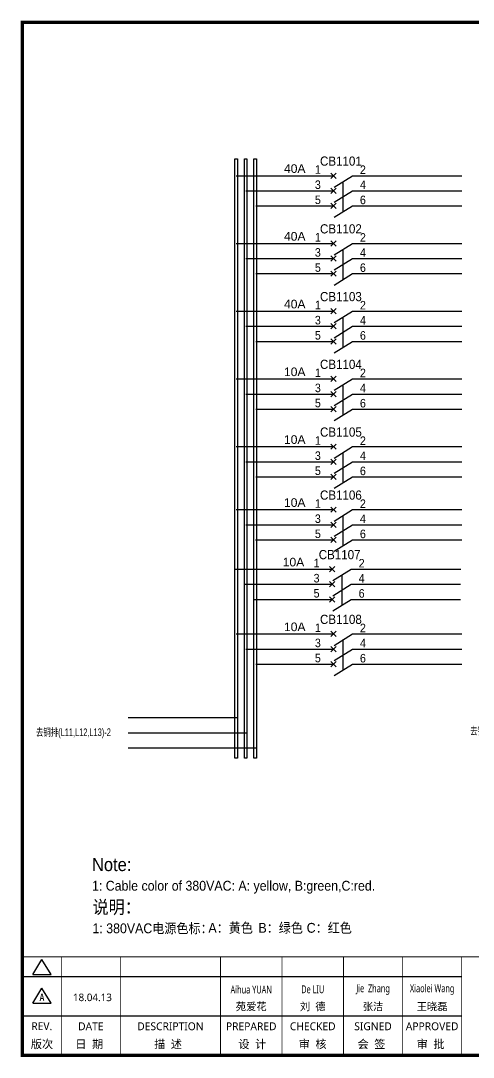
# Model space of a CAD drawing. Extents: x 81437 to 204847, y -54597 to -29444.
# Drawn here: x 96462 to 97843, y -41358 to -38196 of the extents above; entities that cross this region are included whole.
import ezdxf
from ezdxf.enums import TextEntityAlignment as Align

# ---------------------------------------------------------------- set-up
doc = ezdxf.new("R2010")
doc.units = 0
doc.header["$LTSCALE"] = 100
doc.header["$MEASUREMENT"] = 0
doc.layers.add('t', color=1, linetype='Continuous')
doc.layers.add('空气开关', color=7, linetype='Continuous')
doc.styles.add('HZ', font='arial.ttf', dxfattribs={"width": 0.7})
doc.styles.get("Standard").update_dxf_attribs({"font": ''})
doc.styles.add('微软雅黑', font='')
doc.styles.get('Standard').set_extended_font_data('SimSun')
doc.styles.get('微软雅黑').set_extended_font_data('Microsoft YaHei')

# ---------------------------------------------------------------- blocks, each defined once
blk = doc.blocks.new('供电端子')
at = {"style": 'HZ', "width": 0.7}
blk.add_attdef('供电端子', (0, 0), '', height=17, dxfattribs=at)
blk = doc.blocks.new('图框')
at = {"color": 7}
for p, q in [((-6.162819773475348, -2970.443887418679), (1333.995352829523, -2970.443887418679)), ((-6.162819773475348, -3090.443887418679), (1333.995352829523, -3090.443887418679))]:
    blk.add_line(p, q, dxfattribs=at)
at = {"color": 7, "const_width": 3}
blk.add_lwpolyline([(4109.47921527367, -2910.443887418679), (-6.162819773475348, -2910.443887418679)], dxfattribs=at)
at = {"layer": 't', "color": 7}
for p, q in [((25.78656344305637, -2963.855076038152), (53.73638948711596, -2917.984787991318)), ((81.68621553114644, -2963.855076038152), (53.73638948711596, -2917.984787991318)), ((25.78656344305637, -2963.855076038152), (81.68621553114644, -2963.855076038152)), ((25.78656344305637, -3051.839702165522), (53.73638948711596, -3005.969414118631)), ((81.68621553114644, -3051.839702165522), (53.73638948711596, -3005.969414118631)), ((25.78656344305637, -3051.839702165522), (81.68621553114644, -3051.839702165522))]:
    blk.add_line(p, q, dxfattribs=at)
at = {"layer": 't', "color": 7, "const_width": 9.61519705431492}
blk.add_lwpolyline([(4109.47921527367, -3210.443887418679), (4109.47921527367, -58.86246267448996), (-6.162819773475348, -58.86246267448996), (-6.162819773475348, -3210.443887418679)], close=True, dxfattribs=at)
at = {"layer": 't', "color": 7, "const_width": 2.40379926357873}
for points in [[(112.6024995874977, -2911.645787050457), (112.6024995874977, -3210.443887418679)], [(292.8874443558816, -2911.645787050457), (292.8874443558816, -3210.443887418679)], [(598.2254953145239, -2911.645787050457), (598.2254953145239, -3215.27550872017)], [(785.8254793036103, -2911.645787050457), (785.8254793036103, -3215.27550872017)], [(973.4254632926677, -2911.645787050457), (973.4254632926677, -3215.27550872017)], [(1153.71040806111, -2911.645787050457), (1153.71040806111, -3215.27550872017)], [(1333.995352829523, -2911.645787050457), (1333.995352829523, -3215.27550872017)]]:
    blk.add_lwpolyline(points, dxfattribs=at)
at = {"color": 7, "style": '微软雅黑', "flags": 8}
for tag, p, height in [('DWG.NAME:', (1375.473639447489, -2969.2419877869), 25), ('DWG.NO.:', (3122.023352488108, -3089.264933317976), 24), ('图纸编号', (3309.199899152482, -3111.267140832559), 24), ('FILENO.:', (3122.509725826509, -3164.966587124836), 24), ('文档号', (3311.563545755656, -3182.994948628203), 24)]:
    blk.add_attdef(tag, p, '', height=height, dxfattribs=at)
at = {"color": 7, "style": '微软雅黑', "width": 0.8, "flags": 8}
for tag, p, height in [('PROJECTNAME:', (3119.317365890063, -2971.670387076527), 24), ('PROJECT_NAME', (3324.743137664682, -2969.191656158461), 25)]:
    blk.add_attdef(tag, p, '', height=height, dxfattribs=at)
at = {"color": 7, "style": '微软雅黑', "flags": 8}
for tag, height, width, p in [('RENLIU', 24, 0.7, (692.0254873090671, -3009.243060483925)), ('SHUFENWANG', 24, 0.7, (879.6254712981536, -3009.243060483925)), ('FANGHOU', 24, 0.7, (1063.567935676903, -3009.243060483925)), ('DANDANLI', 24, 0.7, (1243.852880445316, -3009.243060483925)), ('#10STATIONONTROLCABINETCOVER', 30, 0.6, (1771.737284051596, -3076.044837234568)), ('HANGZHOUHOLLYSYSAUTOMATIONCO.,LTD.', 24, 0.7, (2763.919484516009, -3104.577265918681))]:
    blk.add_attdef(tag, text='', height=height, dxfattribs=dict(at, width=width)).set_placement(p, align=Align.MIDDLE)
for tag, p in [('图纸名称:', (1371.649552043295, -3024.785799731683)), ('项目名称', (3272.897224152879, -3045.626842364768))]:
    blk.add_attdef(tag, text='', height=25, dxfattribs=at).set_placement(p, align=Align.BOTTOM_LEFT)
at = {"color": 7, "flags": 8}
blk.add_attdef('A', text='', height=23, dxfattribs=at).set_placement((53.73638948711596, -3033.744016823508), align=Align.MIDDLE)
at = {"color": 7, "style": '微软雅黑', "flags": 8}
for tag, height, p in [('设计时间', 23, (207.7030023673433, -3033.744016823508)), ('刘仁', 23, (692.0254873090671, -3061.050838701933)), ('王姝芬', 23, (879.6254712981536, -3061.050838701933)), ('侯方', 23, (1063.567935676903, -3061.050838701933)), ('李丹丹', 23, (1243.852880445316, -3061.050838701933)), ('PAGEXOFX', 24, (3947.55098377166, -3097.943887418679)), ('REV.', 24, (53.21983990701119, -3121.911417548025)), ('DATE', 24, (202.7449719716897, -3121.911417548025)), ('DESCRIPTION', 24, (445.5564698352027, -3121.911417548025)), ('PREPARED', 24, (692.0254873090671, -3121.911417548025)), ('CHECKED', 24, (879.625471298139, -3121.911417548025)), ('SIGNED', 24, (1063.567935676889, -3121.911417548025)), ('APPROVED', 24, (1243.852880445316, -3121.911417548025)), ('图纸名称', 30, (1771.737284051596, -3153.557526718527)), ('第几页共几页', 24, (3947.55098377166, -3172.943887418679))]:
    blk.add_attdef(tag, text='', height=height, dxfattribs=at).set_placement(p, align=Align.MIDDLE)
at = {"layer": 't', "color": 7, "style": '微软雅黑'}
for s, p in [('版次', (53.73638948711596, -3176.462903945333)), ('日  期', (198.0371495971121, -3176.462903945333)), ('描  述', (438.3267756979694, -3176.462903945333)), ('设  计', (695.3342144116759, -3176.462903945333)), ('审  核', (879.4319590690502, -3176.462903945333)), ('会  签', (1058.860113302311, -3176.462903945333)), ('审  批', (1239.145058070724, -3176.462903945333))]:
    blk.add_text(s, height=25, dxfattribs=at).set_placement(p, align=Align.MIDDLE_CENTER)

msp = doc.modelspace()

# ---------------------------------------------------------------- linework, layer by layer
at = {"color": 2}
for p, q in [((97119.34065371715, -38668.28702818338), (97416.00526734638, -38668.28702818338)), ((97474.55899865755, -38668.28702818338), (97808.2544608038, -38668.28702818338)), ((97119.34065371715, -38874.97115674744), (97416.00526734638, -38874.97115674744)), ((97474.55899865755, -38874.97115674744), (97808.2544608038, -38874.97115674744)), ((97119.34065371715, -39081.65528531149), (97416.00526734638, -39081.65528531149)), ((97474.55899865755, -39081.65528531149), (97808.2544608038, -39081.65528531149)), ((97119.34065371715, -39288.33941387555), (97416.00526734638, -39288.33941387555)), ((97474.55899865755, -39288.33941387555), (97808.2544608038, -39288.33941387555)), ((97119.34065371715, -39495.0235424396), (97416.00526734638, -39495.0235424396)), ((97474.55899865755, -39495.0235424396), (97808.2544608038, -39495.0235424396)), ((97119.32514458128, -39687.24227317771), (97415.9897582105, -39687.24227317771)), ((97474.54348952167, -39687.24227317771), (97808.23895166792, -39687.24227317771)), ((97115.49065371718, -39868.83169067202), (97412.1552673464, -39868.83169067202)), ((97470.70899865757, -39868.83169067202), (97804.40446080382, -39868.83169067202)), ((97119.35841111494, -40066.39332272123), (97416.02302474417, -40066.39332272123)), ((97474.57675605534, -40066.39332272123), (97808.27221820159, -40066.39332272123)), ((96790.55295035666, -40321.76005669582), (97124.24841250292, -40321.76005669582))]:
    msp.add_line(p, q, dxfattribs=at)
at = {"color": 6}
for p, q in [((97424.09714619372, -38676.37890703072), (97407.91338849904, -38660.19514933605)), ((97407.91338849904, -38676.37890703072), (97424.09714619372, -38660.19514933605)), ((97418.08732372143, -38703.07501436101), (97474.55899865755, -38668.28702818338)), ((97407.91338849904, -38722.49054246222), (97424.09714619372, -38706.30678476755)), ((97424.09714619372, -38722.49054246222), (97407.91338849904, -38706.30678476755)), ((97418.08732372143, -38749.18664979251), (97474.55899865755, -38714.39866361488)), ((97407.91338849904, -38768.60217789372), (97424.09714619372, -38752.41842019905)), ((97424.09714619372, -38768.60217789372), (97407.91338849904, -38752.41842019905)), ((97418.08732372143, -38795.29828522402), (97474.55899865755, -38760.51029904639)), ((97424.09714619372, -38883.06303559477), (97407.91338849904, -38866.8792779001)), ((97407.91338849904, -38883.06303559477), (97424.09714619372, -38866.8792779001)), ((97418.08732372143, -38909.75914292507), (97474.55899865755, -38874.97115674744)), ((97407.91338849904, -38929.17467102627), (97424.09714619372, -38912.9909133316)), ((97424.09714619372, -38929.17467102627), (97407.91338849904, -38912.9909133316)), ((97418.08732372143, -38955.87077835657), (97474.55899865755, -38921.08279217894)), ((97407.91338849904, -38975.28630645778), (97424.09714619372, -38959.10254876311)), ((97424.09714619372, -38975.28630645778), (97407.91338849904, -38959.10254876311)), ((97418.08732372143, -39001.98241378807), (97474.55899865755, -38967.19442761044)), ((97424.09714619372, -39089.74716415883), (97407.91338849904, -39073.56340646416)), ((97407.91338849904, -39089.74716415883), (97424.09714619372, -39073.56340646416)), ((97418.08732372143, -39116.44327148912), (97474.55899865755, -39081.65528531149)), ((97407.91338849904, -39135.85879959033), (97424.09714619372, -39119.67504189566)), ((97424.09714619372, -39135.85879959033), (97407.91338849904, -39119.67504189566)), ((97418.08732372143, -39162.55490692062), (97474.55899865755, -39127.76692074299)), ((97407.91338849904, -39181.97043502183), (97424.09714619372, -39165.78667732716)), ((97424.09714619372, -39181.97043502183), (97407.91338849904, -39165.78667732716)), ((97418.08732372143, -39208.66654235213), (97474.55899865755, -39173.8785561745)), ((97424.09714619372, -39296.43129272288), (97407.91338849904, -39280.24753502821)), ((97407.91338849904, -39296.43129272288), (97424.09714619372, -39280.24753502821)), ((97418.08732372143, -39323.12740005318), (97474.55899865755, -39288.33941387555)), ((97407.91338849904, -39342.54292815438), (97424.09714619372, -39326.35917045971)), ((97424.09714619372, -39342.54292815438), (97407.91338849904, -39326.35917045971)), ((97418.08732372143, -39369.23903548468), (97474.55899865755, -39334.45104930705)), ((97407.91338849904, -39388.65456358589), (97424.09714619372, -39372.47080589121)), ((97424.09714619372, -39388.65456358589), (97407.91338849904, -39372.47080589121)), ((97418.08732372143, -39415.35067091618), (97474.55899865755, -39380.56268473855)), ((97424.09714619372, -39503.11542128694), (97407.91338849904, -39486.93166359227)), ((97407.91338849904, -39503.11542128694), (97424.09714619372, -39486.93166359227)), ((97418.08732372143, -39529.81152861723), (97474.55899865755, -39495.0235424396)), ((97407.91338849904, -39549.22705671844), (97424.09714619372, -39533.04329902377)), ((97424.09714619372, -39549.22705671844), (97407.91338849904, -39533.04329902377)), ((97418.08732372143, -39575.92316404873), (97474.55899865755, -39541.1351778711)), ((97407.91338849904, -39595.33869214994), (97424.09714619372, -39579.15493445527)), ((97424.09714619372, -39595.33869214994), (97407.91338849904, -39579.15493445527)), ((97418.08732372143, -39622.03479948024), (97474.55899865755, -39587.24681330261)), ((97424.08163705784, -39695.33415202505), (97407.89787936317, -39679.15039433038)), ((97407.89787936317, -39695.33415202505), (97424.08163705784, -39679.15039433038)), ((97418.07181458555, -39722.03025935534), (97474.54348952167, -39687.24227317771)), ((97407.89787936317, -39741.44578745655), (97424.08163705784, -39725.26202976188)), ((97424.08163705784, -39741.44578745655), (97407.89787936317, -39725.26202976188)), ((97418.07181458555, -39768.14189478684), (97474.54348952167, -39733.35390860921)), ((97407.89787936317, -39787.55742288805), (97424.08163705784, -39771.37366519338)), ((97424.08163705784, -39787.55742288805), (97407.89787936317, -39771.37366519338)), ((97418.07181458555, -39814.25353021835), (97474.54348952167, -39779.46554404072)), ((97420.24714619374, -39876.92356951936), (97404.06338849907, -39860.73981182469)), ((97404.06338849907, -39876.92356951936), (97420.24714619374, -39860.73981182469)), ((97414.23732372145, -39903.61967684965), (97470.70899865757, -39868.83169067202)), ((97404.06338849907, -39923.03520495086), (97420.24714619374, -39906.85144725619)), ((97420.24714619374, -39923.03520495086), (97404.06338849907, -39906.85144725619)), ((97414.23732372145, -39949.73131228115), (97470.70899865757, -39914.94332610352)), ((97404.06338849907, -39969.14684038236), (97420.24714619374, -39952.96308268769)), ((97420.24714619374, -39969.14684038236), (97404.06338849907, -39952.96308268769)), ((97414.23732372145, -39995.84294771266), (97470.70899865757, -39961.05496153502)), ((97424.1149035915, -40074.48520156857), (97407.93114589683, -40058.3014438739)), ((97407.93114589683, -40074.48520156857), (97424.1149035915, -40058.3014438739)), ((97418.10508111921, -40101.18130889886), (97474.57675605534, -40066.39332272123)), ((97407.93114589683, -40120.59683700007), (97424.1149035915, -40104.4130793054)), ((97424.1149035915, -40120.59683700007), (97407.93114589683, -40104.4130793054)), ((97418.10508111921, -40147.29294433037), (97474.57675605534, -40112.50495815273)), ((97407.93114589683, -40166.70847243157), (97424.1149035915, -40150.5247147369)), ((97424.1149035915, -40166.70847243157), (97407.93114589683, -40150.5247147369)), ((97418.10508111921, -40193.40457976187), (97474.57675605534, -40158.61659358424))]:
    msp.add_line(p, q, dxfattribs=at)
at = {"color": 3}
for p, q in [((97149.04065371717, -38714.39866361488), (97416.00526734638, -38714.39866361488)), ((97474.55899865755, -38714.39866361488), (97807.66481113863, -38714.39866361488)), ((97149.04065371717, -38921.08279217894), (97416.00526734638, -38921.08279217894)), ((97474.55899865755, -38921.08279217894), (97807.66481113863, -38921.08279217894)), ((97149.04065371717, -39127.76692074299), (97416.00526734638, -39127.76692074299)), ((97474.55899865755, -39127.76692074299), (97807.66481113863, -39127.76692074299)), ((97149.04065371717, -39334.45104930705), (97416.00526734638, -39334.45104930705)), ((97474.55899865755, -39334.45104930705), (97807.66481113863, -39334.45104930705)), ((97149.04065371717, -39541.1351778711), (97416.00526734638, -39541.1351778711)), ((97474.55899865755, -39541.1351778711), (97807.66481113863, -39541.1351778711)), ((97149.02514458129, -39733.35390860921), (97415.9897582105, -39733.35390860921)), ((97474.54348952167, -39733.35390860921), (97807.64930200276, -39733.35390860921)), ((97145.19065371719, -39914.94332610352), (97412.1552673464, -39914.94332610352)), ((97470.70899865757, -39914.94332610352), (97803.81481113865, -39914.94332610352)), ((97149.05841111495, -40112.50495815273), (97416.02302474417, -40112.50495815273)), ((97474.57675605534, -40112.50495815273), (97807.68256853642, -40112.50495815273)), ((96790.55295035666, -40367.87169212732), (97153.12457401479, -40367.87169212732))]:
    msp.add_line(p, q, dxfattribs=at)
at = {"color": 1}
for p, q in [((97179.02153282885, -38760.51029904639), (97416.00526734638, -38760.51029904639)), ((97474.55899865755, -38760.51029904639), (97807.66481113863, -38760.51029904639)), ((97179.02153282885, -38967.19442761044), (97416.00526734638, -38967.19442761044)), ((97474.55899865755, -38967.19442761044), (97807.66481113863, -38967.19442761044)), ((97179.02153282885, -39173.8785561745), (97416.00526734638, -39173.8785561745)), ((97474.55899865755, -39173.8785561745), (97807.66481113863, -39173.8785561745)), ((97179.02153282885, -39380.56268473855), (97416.00526734638, -39380.56268473855)), ((97474.55899865755, -39380.56268473855), (97807.66481113863, -39380.56268473855)), ((97179.02153282885, -39587.24681330261), (97416.00526734638, -39587.24681330261)), ((97474.55899865755, -39587.24681330261), (97807.66481113863, -39587.24681330261)), ((97179.00602369297, -39779.46554404072), (97415.9897582105, -39779.46554404072)), ((97474.54348952167, -39779.46554404072), (97807.64930200276, -39779.46554404072)), ((97175.17153282887, -39961.05496153502), (97412.1552673464, -39961.05496153502)), ((97470.70899865757, -39961.05496153502), (97803.81481113865, -39961.05496153502)), ((97179.03929022663, -40158.61659358424), (97416.02302474417, -40158.61659358424)), ((97474.57675605534, -40158.61659358424), (97807.68256853642, -40158.61659358424)), ((96790.55295035666, -40413.98332755882), (97181.62794004077, -40413.98332755882))]:
    msp.add_line(p, q, dxfattribs=at)
at = {"color": 2}
msp.add_lwpolyline([(97123.32794004084, -38616.5870281834), (97123.32794004084, -40445.41500561746), (97115.49065371718, -40445.41500561746), (97115.49065371718, -38616.5870281834)], close=True, dxfattribs=at)
at = {"color": 3}
msp.add_lwpolyline([(97152.4779400408, -38616.5870281834), (97152.4779400408, -40445.41500561746), (97144.64065371714, -40445.41500561746), (97144.64065371714, -38616.5870281834)], close=True, dxfattribs=at)
at = {"color": 1}
msp.add_lwpolyline([(97181.62794004077, -38616.5870281834), (97181.62794004077, -40445.41500561746), (97173.79065371711, -40445.41500561746), (97173.79065371711, -38616.5870281834)], close=True, dxfattribs=at)
at = {"layer": '空气开关', "color": 6}
for p, q in [((97446.32316118949, -38731.79265670368), (97446.32316118949, -38685.68102127221)), ((97446.32316118949, -38777.90429213519), (97446.32316118949, -38731.79265670371)), ((97446.32316118949, -38938.47678526774), (97446.32316118949, -38892.36514983627)), ((97446.32316118949, -38984.58842069924), (97446.32316118949, -38938.47678526777)), ((97446.32316118949, -39145.16091383179), (97446.32316118949, -39099.04927840032)), ((97446.32316118949, -39191.2725492633), (97446.32316118949, -39145.16091383182)), ((97446.32316118949, -39351.84504239585), (97446.32316118949, -39305.73340696438)), ((97446.32316118949, -39397.95667782735), (97446.32316118949, -39351.84504239588)), ((97446.32316118949, -39558.5291709599), (97446.32316118949, -39512.41753552843)), ((97446.32316118949, -39604.64080639141), (97446.32316118949, -39558.52917095993)), ((97446.30765205361, -39750.74790169801), (97446.30765205361, -39704.63626626654)), ((97446.30765205361, -39796.85953712952), (97446.30765205361, -39750.74790169804)), ((97442.47316118951, -39932.33731919232), (97442.47316118951, -39886.22568376085)), ((97442.47316118951, -39978.44895462383), (97442.47316118951, -39932.33731919235)), ((97446.34091858727, -40129.89895124154), (97446.34091858727, -40083.78731581006)), ((97446.34091858727, -40176.01058667304), (97446.34091858727, -40129.89895124156))]:
    msp.add_line(p, q, dxfattribs=at)

# ---------------------------------------------------------------- block references
at = {"color": 1}
ref = msp.add_blockref('图框', (96473.40797365573, -38141.47210821904), dxfattribs=at)
ref.add_attrib('DANDANLI', 'Xiaolei Wang', dxfattribs={"color": 7, "height": 24, "style": '微软雅黑', "width": 0.6999999999999998, "flags": 8}).set_placement((97717.26085410104, -41150.71516870296), align=Align.MIDDLE)
ref.add_attrib('FANGHOU', 'Jie  Zhang', dxfattribs={"color": 7, "height": 24, "style": '微软雅黑', "width": 0.6999999999999998, "flags": 8}).set_placement((97536.97590933263, -41150.71516870296), align=Align.MIDDLE)
ref.add_attrib('SHUFENWANG', 'De LIU', dxfattribs={"color": 7, "height": 24, "style": '微软雅黑', "width": 0.6999999999999998, "flags": 8}).set_placement((97353.03344495388, -41150.71516870296), align=Align.MIDDLE)
ref.add_attrib('RENLIU', 'Aihua YUAN', dxfattribs={"color": 7, "height": 24, "style": '微软雅黑', "width": 0.6999999999999998, "flags": 8}).set_placement((97165.43346096479, -41150.71516870296), align=Align.MIDDLE)
ref.add_attrib('APPROVED', 'APPROVED', dxfattribs={"color": 7, "height": 24, "style": '微软雅黑'}).set_placement((97717.26085410104, -41263.38352576707), align=Align.MIDDLE)
ref.add_attrib('SIGNED', 'SIGNED', dxfattribs={"color": 7, "height": 24, "style": '微软雅黑'}).set_placement((97536.97590933263, -41263.38352576707), align=Align.MIDDLE)
ref.add_attrib('CHECKED', 'CHECKED', dxfattribs={"color": 7, "height": 24, "style": '微软雅黑'}).set_placement((97353.03344495388, -41263.38352576707), align=Align.MIDDLE)
ref.add_attrib('PREPARED', 'PREPARED', dxfattribs={"color": 7, "height": 24, "style": '微软雅黑'}).set_placement((97165.43346096479, -41263.38352576707), align=Align.MIDDLE)
ref.add_attrib('DESCRIPTION', 'DESCRIPTION', dxfattribs={"color": 7, "height": 24, "style": '微软雅黑'}).set_placement((96918.96444349093, -41263.38352576707), align=Align.MIDDLE)
ref.add_attrib('DATE', 'DATE', dxfattribs={"color": 7, "height": 24, "style": '微软雅黑', "flags": 8}).set_placement((96676.15294562743, -41263.38352576707), align=Align.MIDDLE)
ref.add_attrib('REV.', 'REV.', dxfattribs={"color": 7, "height": 24, "style": '微软雅黑', "flags": 8}).set_placement((96526.62781356275, -41263.38352576707), align=Align.MIDDLE)
ref.add_attrib('A', 'A', dxfattribs={"color": 7, "height": 23, "flags": 8}).set_placement((96527.14436314284, -41175.21612504255), align=Align.MIDDLE)
ref.add_attrib('设计时间', '18.04.13', dxfattribs={"color": 7, "height": 23, "style": '微软雅黑', "flags": 8}).set_placement((96681.11097602308, -41175.21612504255), align=Align.MIDDLE)
ref.add_attrib('李丹丹', '王晓磊', dxfattribs={"color": 7, "height": 23, "style": '微软雅黑', "flags": 8}).set_placement((97717.26085410104, -41202.52294692097), align=Align.MIDDLE)
ref.add_attrib('侯方', '张洁', dxfattribs={"color": 7, "height": 23, "style": '微软雅黑', "flags": 8}).set_placement((97536.97590933263, -41202.52294692097), align=Align.MIDDLE)
ref.add_attrib('王姝芬', '刘  德', dxfattribs={"color": 7, "height": 23, "style": '微软雅黑', "flags": 8}).set_placement((97353.03344495388, -41202.52294692097), align=Align.MIDDLE)
ref.add_attrib('刘仁', '苑爱花', dxfattribs={"color": 7, "height": 23, "style": '微软雅黑', "flags": 8}).set_placement((97165.43346096479, -41202.52294692097), align=Align.MIDDLE)
ref = msp.add_blockref('供电端子', (97438.99321256937, -38637.81887161255), dxfattribs=dict(xscale=0.9349999999976717, yscale=0.9349999999976717))
ref.add_attrib('供电端子', 'CB1101', dxfattribs={"height": 28.05, "style": 'HZ', "width": 0.9}).set_placement((97438.99321256937, -38637.81887161255), align=Align.CENTER)
ref = msp.add_blockref('供电端子', (97298.19321256939, -38659.81887161255), dxfattribs=dict(xscale=0.9349999999976717, yscale=0.9349999999976717))
ref.add_attrib('供电端子', '40A', dxfattribs={"height": 26.4, "style": 'HZ'}).set_placement((97298.19321256939, -38659.81887161255), align=Align.CENTER)
ref = msp.add_blockref('供电端子', (97438.99321256937, -38844.50300017661), dxfattribs=dict(xscale=0.9349999999976717, yscale=0.9349999999976717))
ref.add_attrib('供电端子', 'CB1102', dxfattribs={"height": 28.05, "style": 'HZ', "width": 0.9}).set_placement((97438.99321256937, -38844.50300017661), align=Align.CENTER)
ref = msp.add_blockref('供电端子', (97298.19321256939, -38866.50300017661), dxfattribs=dict(xscale=0.9349999999976717, yscale=0.9349999999976717))
ref.add_attrib('供电端子', '40A', dxfattribs={"height": 26.4, "style": 'HZ'}).set_placement((97298.19321256939, -38866.50300017661), align=Align.CENTER)
ref = msp.add_blockref('供电端子', (97438.99321256937, -39051.18712874066), dxfattribs=dict(xscale=0.9349999999976717, yscale=0.9349999999976717))
ref.add_attrib('供电端子', 'CB1103', dxfattribs={"height": 28.05, "style": 'HZ', "width": 0.9}).set_placement((97438.99321256937, -39051.18712874066), align=Align.CENTER)
ref = msp.add_blockref('供电端子', (97298.19321256939, -39073.18712874066), dxfattribs=dict(xscale=0.9349999999976717, yscale=0.9349999999976717))
ref.add_attrib('供电端子', '40A', dxfattribs={"height": 26.4, "style": 'HZ'}).set_placement((97298.19321256939, -39073.18712874066), align=Align.CENTER)
ref = msp.add_blockref('供电端子', (97438.99321256937, -39257.87125730472), dxfattribs=dict(xscale=0.9349999999976717, yscale=0.9349999999976717))
ref.add_attrib('供电端子', 'CB1104', dxfattribs={"height": 28.05, "style": 'HZ', "width": 0.9}).set_placement((97438.99321256937, -39257.87125730472), align=Align.CENTER)
ref = msp.add_blockref('供电端子', (97298.19321256939, -39279.87125730472), dxfattribs=dict(xscale=0.9349999999976717, yscale=0.9349999999976717))
ref.add_attrib('供电端子', '10A', dxfattribs={"height": 26.4, "style": 'HZ'}).set_placement((97298.19321256939, -39279.87125730472), align=Align.CENTER)
ref = msp.add_blockref('供电端子', (97298.19321256939, -39486.55538586877), dxfattribs=dict(xscale=0.9349999999976717, yscale=0.9349999999976717))
ref.add_attrib('供电端子', '10A', dxfattribs={"height": 26.4, "style": 'HZ'}).set_placement((97298.19321256939, -39486.55538586877), align=Align.CENTER)
ref = msp.add_blockref('供电端子', (97438.99321256937, -39464.55538586877), dxfattribs=dict(xscale=0.9349999999976717, yscale=0.9349999999976717))
ref.add_attrib('供电端子', 'CB1105', dxfattribs={"height": 28.05, "style": 'HZ', "width": 0.9}).set_placement((97438.99321256937, -39464.55538586877), align=Align.CENTER)
ref = msp.add_blockref('供电端子', (97298.17770343351, -39678.77411660688), dxfattribs=dict(xscale=0.9349999999976717, yscale=0.9349999999976717))
ref.add_attrib('供电端子', '10A', dxfattribs={"height": 26.4, "style": 'HZ'}).set_placement((97298.17770343351, -39678.77411660688), align=Align.CENTER)
ref = msp.add_blockref('供电端子', (97438.9777034335, -39656.77411660688), dxfattribs=dict(xscale=0.9349999999976717, yscale=0.9349999999976717))
ref.add_attrib('供电端子', 'CB1106', dxfattribs={"height": 28.05, "style": 'HZ', "width": 0.9}).set_placement((97438.9777034335, -39656.77411660688), align=Align.CENTER)
ref = msp.add_blockref('供电端子', (97435.1432125694, -39838.36353410119), dxfattribs=dict(xscale=0.9349999999976717, yscale=0.9349999999976717))
ref.add_attrib('供电端子', 'CB1107', dxfattribs={"height": 28.05, "style": 'HZ', "width": 0.9}).set_placement((97435.1432125694, -39838.36353410119), align=Align.CENTER)
ref = msp.add_blockref('供电端子', (97294.34321256941, -39860.36353410119), dxfattribs=dict(xscale=0.9349999999976717, yscale=0.9349999999976717))
ref.add_attrib('供电端子', '10A', dxfattribs={"height": 26.4, "style": 'HZ'}).set_placement((97294.34321256941, -39860.36353410119), align=Align.CENTER)
ref = msp.add_blockref('供电端子', (97298.21096996717, -40057.9251661504), dxfattribs=dict(xscale=0.9349999999976717, yscale=0.9349999999976717))
ref.add_attrib('供电端子', '10A', dxfattribs={"height": 26.4, "style": 'HZ'}).set_placement((97298.21096996717, -40057.9251661504), align=Align.CENTER)
ref = msp.add_blockref('供电端子', (97439.01096996716, -40035.9251661504), dxfattribs=dict(xscale=0.9349999999976717, yscale=0.9349999999976717))
ref.add_attrib('供电端子', 'CB1108', dxfattribs={"height": 28.05, "style": 'HZ', "width": 0.9}).set_placement((97439.01096996716, -40035.9251661504), align=Align.CENTER)

# ---------------------------------------------------------------- texts
at = {"style": 'HZ', "width": 0.7}
for s, p in [('去铜排(L11,L12,L13)-2', (96508.72344816472, -40377.866550386)), ('去铜排(L11,L12,L13)-3', (97833.16333552815, -40373.91601365976))]:
    msp.add_text(s, height=23.1, dxfattribs=at).set_placement(p)
at = {"color": 3, "style": 'HZ', "width": 0.9}
for s, height, p in [('Note:', 40, (96679.81823124576, -40789.89068203259)), ('1: Cable color of 380VAC: A: yellow, B:green,C:red.', 30, (96679.81823124576, -40849.63611832002)), ('说明：', 40, (96681.2356798276, -40919.77484620863)), ('说明：', 40, (96681.2356798276, -40919.77484620863)), ('1: 380VAC电源色标：', 30, (96681.2356798276, -40979.52028249606)), ('A：黄色', 30, (97034.89201268149, -40978.08866013729)), ('B：绿色', 30, (97187.50948156932, -40978.08882268818)), ('C：红色', 30, (97334.64767029896, -40978.08882268818))]:
    msp.add_text(s, height=height, dxfattribs=at).set_placement(p)
at = {"layer": '空气开关', "style": 'HZ', "width": 0.9}
for s, p in [('1', (97359.59549916837, -38662.59206586116)), ('2', (97497.00799875076, -38663.05023029409)), ('3', (97359.59549916837, -38708.70370129267)), ('4', (97497.00799875076, -38709.1618657256)), ('5', (97359.59549916837, -38754.81533672417)), ('6', (97497.00799875076, -38755.2735011571)), ('1', (97359.59549916837, -38869.27619442522)), ('2', (97497.00799875076, -38869.73435885815)), ('3', (97359.59549916837, -38915.38782985672)), ('4', (97497.00799875076, -38915.84599428965)), ('5', (97359.59549916837, -38961.49946528822)), ('6', (97497.00799875076, -38961.95762972115)), ('1', (97359.59549916837, -39075.96032298927)), ('2', (97497.00799875076, -39076.4184874222)), ('3', (97359.59549916837, -39122.07195842078)), ('4', (97497.00799875076, -39122.53012285371)), ('5', (97359.59549916837, -39168.18359385228)), ('6', (97497.00799875076, -39168.64175828521)), ('1', (97359.59549916837, -39282.64445155333)), ('2', (97497.00799875076, -39283.10261598626)), ('3', (97359.59549916837, -39328.75608698483)), ('4', (97497.00799875076, -39329.21425141776)), ('5', (97359.59549916837, -39374.86772241633)), ('6', (97497.00799875076, -39375.32588684926)), ('1', (97359.59549916837, -39489.32858011738)), ('2', (97497.00799875076, -39489.78674455031)), ('3', (97359.59549916837, -39535.44021554889)), ('4', (97497.00799875076, -39535.89837998182)), ('5', (97359.59549916837, -39581.55185098039)), ('6', (97497.00799875076, -39582.01001541332)), ('1', (97359.5799900325, -39681.54731085549)), ('2', (97496.99248961489, -39682.00547528842)), ('3', (97359.5799900325, -39727.658946287)), ('4', (97496.99248961489, -39728.11711071993)), ('5', (97359.5799900325, -39773.7705817185)), ('6', (97496.99248961489, -39774.22874615143)), ('1', (97355.74549916839, -39863.1367283498)), ('2', (97493.15799875079, -39863.59489278273)), ('3', (97355.74549916839, -39909.24836378131)), ('4', (97493.15799875079, -39909.70652821424)), ('5', (97355.74549916839, -39955.35999921281)), ('6', (97493.15799875079, -39955.81816364574)), ('1', (97359.61325656615, -40060.69836039902)), ('2', (97497.02575614855, -40061.15652483195)), ('3', (97359.61325656615, -40106.80999583052)), ('4', (97497.02575614855, -40107.26816026345)), ('5', (97359.61325656615, -40152.92163126202)), ('6', (97497.02575614855, -40153.37979569495))]:
    msp.add_text(s, height=26.00961058081033, dxfattribs=at).set_placement(p)

doc.saveas('drawing.dxf')
